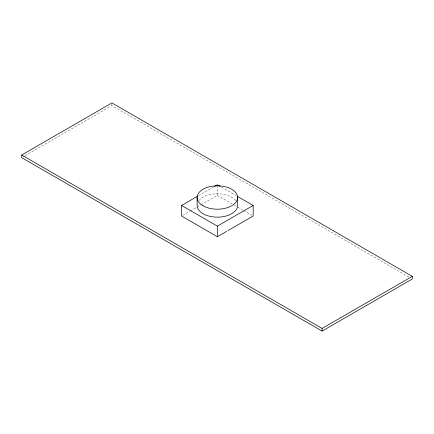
<?xml version="1.0" encoding="UTF-8"?>
<svg xmlns="http://www.w3.org/2000/svg" width="434" height="434" viewBox="0 0 434 434"><rect width="100%" height="100%" fill="white"/><g stroke="black" fill="none" stroke-linecap="round" stroke-linejoin="round"><path stroke-width="0.33" stroke-dasharray="2.17 1.63" d="M22.872 156.972L24.63 155.958M25.215 155.622L111.907 105.565L409.365 277.304M198.582 195.631L213.257 187.157M182.736 215.362L189.783 211.293M190.369 210.957L196.239 207.566M196.824 207.23L200.345 205.195M200.931 204.853L217.363 195.371L232.038 203.839M221.476 187.157L236.145 195.631M234.387 205.195L243.192 210.278M243.778 210.615L251.991 215.362M217.363 185.448L217.363 195.371M111.907 104.247L111.907 105.565M199.011 200.513A20.252 11.691 0 0 1 217.363 193.765A20.252 11.691 0 0 1 235.716 200.513"/><path stroke-width="0.65" d="M21.7 155.003L111.907 102.923L412.3 276.349L412.3 278.997L322.093 331.077L21.7 157.65L21.7 155.003L322.093 328.435L412.3 276.349M226.754 231.284L217.363 236.709L181.564 216.04L181.564 205.456L197.41 196.304M214.429 186.479L217.363 184.786L220.298 186.479M181.564 205.456L217.363 226.125L253.168 205.456L253.168 216.04L227.931 230.606M237.322 196.304L253.168 205.456M322.093 328.435L322.093 331.077M237.62 197.519L237.62 205.456A20.252 11.691 0 0 1 217.363 217.146A20.252 11.691 0 0 1 197.112 205.456L197.112 197.519M217.363 226.125L217.363 236.709M203.047 205.787A20.252 11.691 0 0 0 236.926 200.546A20.252 11.691 0 0 0 212.123 186.224A20.252 11.691 0 0 0 203.047 205.787"/></g></svg>
